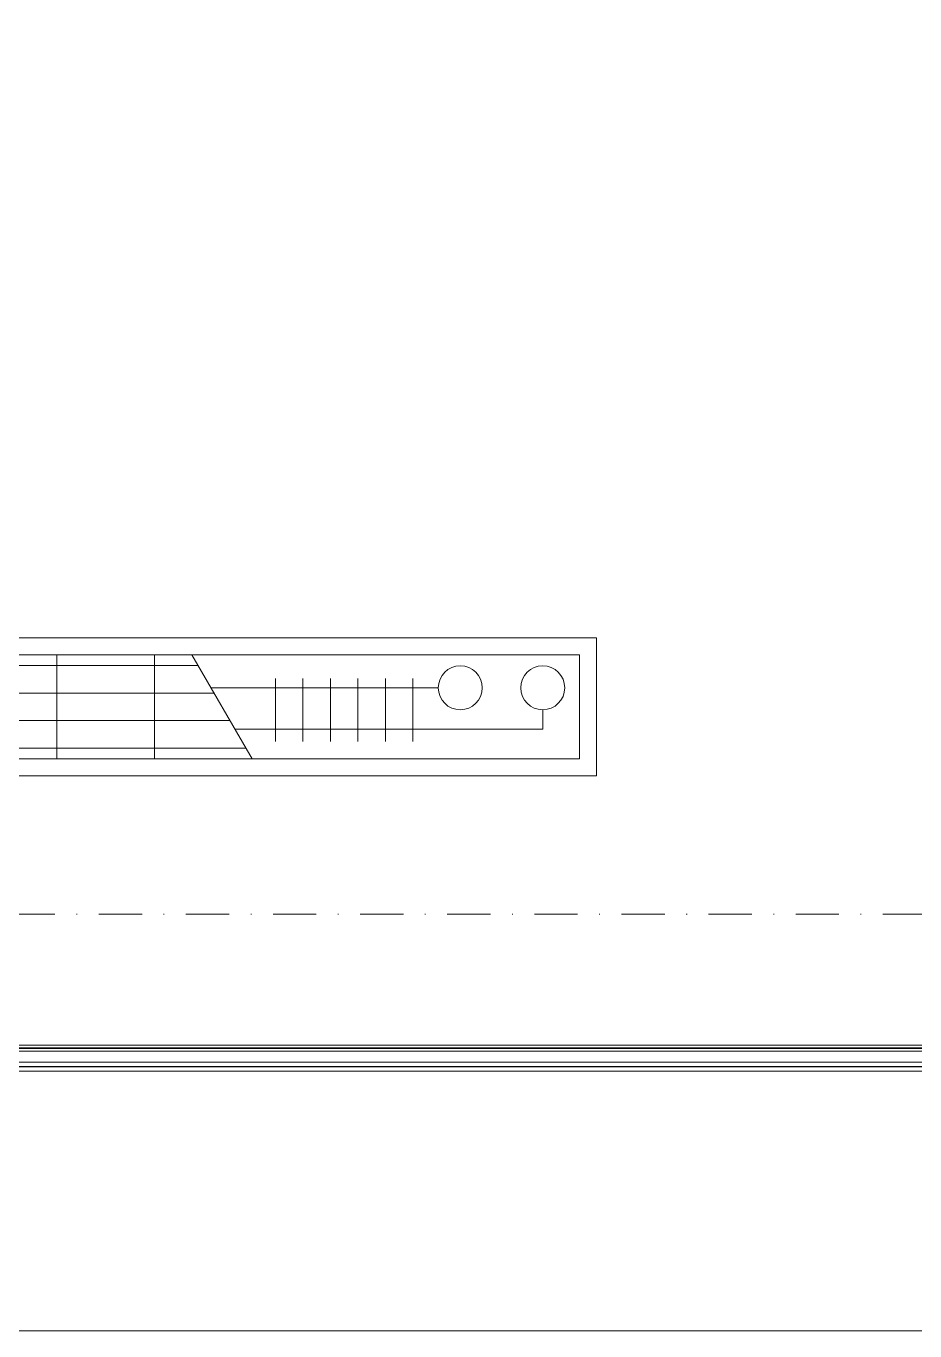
# Model space of a CAD drawing. Extents: x -2598 to 23780, y 0 to 8114.
# Drawn here: x 9085 to 9213.5, y 284.7 to 473.5 of the extents above; entities that cross this region are included whole.
import ezdxf

# ---------------------------------------------------------------- set-up
doc = ezdxf.new("R2010")
doc.units = 0
doc.header["$LTSCALE"] = 25
doc.header["$MEASUREMENT"] = 0
doc.linetypes.add('DASHDOT2', pattern=[0.5, 0.25, -0.125, 0, -0.125])
doc.layers.get('0').update_dxf_attribs({"color": 9, "lineweight": 9})
for name, color, linetype, lineweight in [('06D', 9, 'Continuous', 9), ('10', 9, 'Continuous', 9), ('15', 9, 'Continuous', 9), ('24', 9, 'DASHDOT2', 9), ('32', 9, 'Continuous', 9)]:
    doc.layers.add(name, color=color, linetype=linetype, lineweight=lineweight)

# ---------------------------------------------------------------- blocks, each defined once
blk = doc.blocks.new('p-konvektor_audi')
for p, q in [((250, 89.48), (0, 89.47)), ((250, 89.47), (0, 89.48)), ((0, 89.48), (0, 69.47)), ((250, 69.47), (250, 89.47)), ((16.61, 71.95), (16.6, 86.99)), ((30.73, 71.95), (30.72, 86.99)), ((44.85, 71.95), (44.84, 86.99)), ((58.96, 71.95), (58.96, 86.99)), ((73.08, 71.95), (73.08, 86.99)), ((87.2, 71.95), (87.2, 86.99)), ((101.32, 71.95), (101.32, 86.99)), ((115.44, 71.95), (115.44, 86.99)), ((129.56, 71.95), (129.56, 86.99)), ((143.68, 71.95), (143.68, 86.98)), ((157.8, 71.95), (157.8, 86.98)), ((171.92, 71.94), (171.92, 86.98)), ((186.04, 71.94), (186.04, 86.98)), ((191.48, 71.95), (200.19, 86.99)), ((199.29, 85.44), (2.49, 85.42)), ((203.55, 84.5), (203.55, 75.36)), ((207.52, 84.5), (207.52, 75.36)), ((211.5, 84.5), (211.5, 75.36)), ((215.48, 84.5), (215.48, 75.36)), ((219.45, 84.5), (219.45, 75.36)), ((223.43, 84.5), (223.43, 75.36)), ((196.99, 81.46), (2.49, 81.45)), ((242.21, 82.69), (197.7, 82.69)), ((242.21, 79.91), (242.21, 82.69)), ((194.68, 77.48), (2.49, 77.47)), ((227.1, 76.72), (194.25, 76.73)), ((192.38, 73.51), (2.49, 73.49)), ((0, 69.47), (250, 69.47))]:
    blk.add_line(p, q)
for points in [[(250, 89.47), (0, 89.47), (0, 69.47), (250, 69.47)], [(247.51, 86.99), (247.51, 71.95), (2.49, 71.95), (2.49, 86.99)]]:
    blk.add_lwpolyline(points, close=True)
for centre in [(230.28, 76.72), (242.21, 76.72)]:
    blk.add_circle(centre, 3.18)
blk = doc.blocks.new('*U422')
at = {"layer": '15'}
for p, q in [((-1.47, -18.95), (-170.63, -18.95)), ((-1.47, -19.35), (-170.63, -19.35)), ((-1.47, -19.42), (-170.63, -19.42)), ((-1.47, -19.82), (-170.63, -19.82)), ((1.47, -18.95), (62.7, -18.95)), ((1.47, -19.35), (62.7, -19.35)), ((1.47, -19.42), (62.7, -19.42)), ((1.47, -19.82), (62.7, -19.82)), ((-1.47, -21.42), (-170.63, -21.42)), ((-1.47, -22.02), (-170.63, -22.02)), ((-1.47, -22.1), (-170.63, -22.1)), ((1.47, -21.42), (62.7, -21.42)), ((1.47, -22.02), (62.7, -22.02)), ((1.47, -22.1), (62.7, -22.1)), ((-1.47, -22.7), (-170.63, -22.7)), ((1.47, -22.7), (62.7, -22.7))]:
    blk.add_line(p, q, dxfattribs=at)

msp = doc.modelspace()

# ---------------------------------------------------------------- linework, layer by layer
at = {"layer": '06D'}
msp.add_lwpolyline([(7067.2, 861.68), (7067.2, 284.7), (9765.58, 284.7)], dxfattribs=at)
at = {"layer": '24'}
msp.add_lwpolyline([(6827.5, 345), (11027.5, 345)], dxfattribs=at)

# ---------------------------------------------------------------- block references
at = {"layer": '10'}
for p in [(9034.17, 345), (9267.5, 345)]:
    msp.add_blockref('*U422', p, dxfattribs=at)
at = {"layer": '32', "xscale": -1, "rotation": 180}
msp.add_blockref('p-konvektor_audi', (8917.5, 454.48), dxfattribs=at)

doc.saveas('drawing.dxf')
